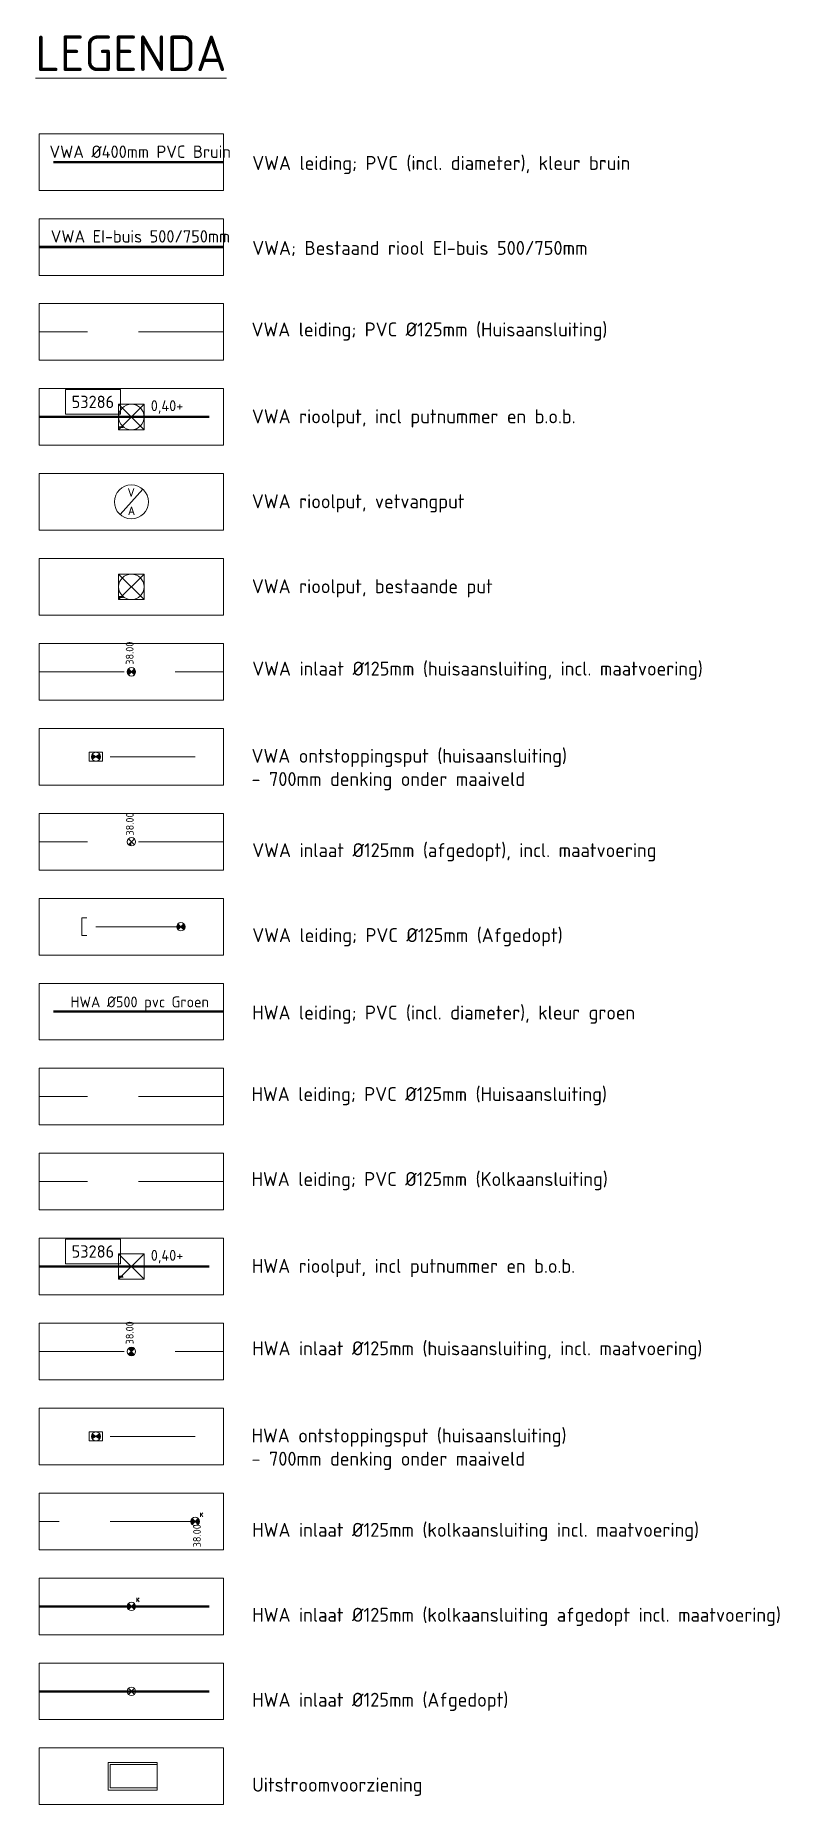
# Model space of a CAD drawing. Header units: metres. Extents: x 137020 to 137625, y 456122 to 456341.
# Drawn here: x 137598.3 to 137624.6, y 456278.1 to 456340.6 of the extents above.
import ezdxf

# ---------------------------------------------------------------- set-up
doc = ezdxf.new("R2010")
doc.units = ezdxf.units.M
for name, pattern in [('RI-GWA_KOLKAANSLUITING', [15.6, 3, -1.8, 1.8, -1.8, 1.8, -1.8, 1.8, -1.8]), ('RI-GWA_PVC', [18.45, 6, -1.8, 1.75, -1.8, 1.75, -1.8, 1.75, -1.8]), ('RI-HWA_BETON_EI', [32, 12, -2, 4, -2, 4, -2, 4, -2])]:
    doc.linetypes.add(name, pattern=pattern)
for name, color, linetype, lineweight in [('B-WE-RI-VWA_RIOOLPUT-S', 251, 'Continuous', 9), ('B-WE-RI-VWA_TRANSPORTLEIDING_EI-buis 500-750mm-G', 251, 'RI-HWA_BETON_EI', 50), ('R-OI-RI-SWA_BOB-S', 7, 'Continuous', 9), ('R-OI-RI-SWA_PUTNUMMER-S', 7, 'Continuous', 15), ('R-VH-RI-MAATVOERING-T25', 7, 'Continuous', 9), ('R-VH-RI-MATERIAAL-T25', 7, 'Continuous', 9), ('R-WE-RI-HWA_HULPSTUK_ERFSCHEIDINGSPUT-125_FASE_RESTANT-S', 150, 'Continuous', 9), ('R-WE-RI-HWA_KOLKLEIDING_PVC_125-G', 3, 'RI-GWA_KOLKAANSLUITING', 18), ('R-WE-RI-HWA_RIOOLPUT-S', 150, 'Continuous', 9), ('R-WE-RI-HWA_TRANSPORTLEIDING_PVC_125-G', 150, 'RI-GWA_KOLKAANSLUITING', 18), ('R-WE-RI-HWA_TRANSPORTLEIDING_PVC_125-INLAAT-AFGEDOPT-S', 150, 'Continuous', 9), ('R-WE-RI-HWA_TRANSPORTLEIDING_PVC_125-INLAAT-S', 150, 'Continuous', 9), ('R-WE-RI-HWA_TRANSPORTLEIDING_PVC_125-INLAATKOLK-S', 150, 'Continuous', 9), ('R-WE-RI-HWA_TRANSPORTLEIDING_PVC_500-G', 104, 'RI-GWA_PVC', 40), ('R-WE-RI-HWA_UITSTROOMBAK-S', 7, 'Continuous', 9), ('R-WE-RI-VWA_HULPSTUK_EINDKAP_160-S', 30, 'Continuous', 9), ('R-WE-RI-VWA_HULPSTUK_ERFSCHEIDINGSPUT-125_FASE_RESTANT-S', 30, 'Continuous', 9), ('R-WE-RI-VWA_RIOOLPUT-S', 20, 'Continuous', 9), ('R-WE-RI-VWA_TRANSPORTLEIDING_PVC_125-G', 30, 'RI-GWA_KOLKAANSLUITING', 18), ('R-WE-RI-VWA_TRANSPORTLEIDING_PVC_125-INLAAT-S', 30, 'Continuous', 9), ('R-WE-RI-VWA_TRANSPORTLEIDING_PVC_160_VERLOOP_125_FASE_BLIND-S', 30, 'Continuous', 9), ('R-WE-RI-VWA_TRANSPORTLEIDING_PVC_400-G', 20, 'RI-GWA_PVC', 40), ('R-WE-RI-VWA_VETAFSCHEIDER-RIOOLPUT-S', 20, 'Continuous', 9), ('X-XX-AL-LEGENDA-T25', 7, 'Continuous', 9), ('X-XX-AL-TEKENBLAD_VERKLARING-T50', 130, 'Continuous', 9), ('X-XX-AL-TEKENBLAD_VIEWPORT-G', 6, 'Continuous', 18)]:
    doc.layers.add(name, color=color, linetype=linetype, lineweight=lineweight)

# ---------------------------------------------------------------- blocks, each defined once
blk = doc.blocks.new('SRI-HULP_ONTSTOP-SO')
at = {"linetype": 'Continuous', "lineweight": 9}
h = blk.add_hatch(color=0, dxfattribs=at)
edge = h.paths.add_edge_path()
edge.add_arc((0, 0), 1.05, 146.3099, 180)
edge.add_arc((0, 0), 1.05, 180, 213.6901)
edge.add_line((-0.87, -0.58), (0, 0))
edge.add_line((0, 0), (-0.87, 0.58))
h = blk.add_hatch(color=0, dxfattribs=at)
edge = h.paths.add_edge_path()
edge.add_line((0, 0), (0.87, -0.58))
edge.add_arc((0, 0), 1.05, 326.3099, 360)
edge.add_arc((0, 0), 1.05, 0, 33.6901)
edge.add_line((0.87, 0.58), (0, 0))
at = {"color": 0, "linetype": 'Continuous', "lineweight": 9}
for p, q in [((1.57, 1.05), (-1.58, 1.05)), ((-1.58, 1.05), (-1.58, -1.05)), ((0.87, 0.58), (-0.87, -0.58)), ((-0.87, 0.58), (0.87, -0.58)), ((1.57, -1.05), (1.57, 1.05)), ((-1.58, -1.05), (1.57, -1.05))]:
    blk.add_line(p, q, dxfattribs=at)
blk.add_circle((0, 0), 1.05, dxfattribs=at)
for tag in ['Commentaar', 'Z', 'Pointnumber']:
    blk.add_attdef(tag, (0, 0), '', height=0.2)
blk = doc.blocks.new('VWA_PUT')
at = {"color": 0, "linetype": 'Continuous', "lineweight": 9}
for p, q in [((0.3, 0.3), (-0.3, 0.3)), ((-0.3, 0.3), (-0.3, -0.3)), ((-0.3, 0.3), (0.3, -0.3)), ((0.3, 0.3), (-0.3, -0.3)), ((0.3, -0.3), (0.3, 0.3)), ((-0.3, -0.3), (0.3, -0.3))]:
    blk.add_line(p, q, dxfattribs=at)
blk.add_circle((0, 0), 0.3, dxfattribs=at)
at = {"color": 0, "linetype": 'Continuous', "lineweight": 9, "insert": (-0.3, -0.259), "char_height": 0.03775, "attachment_point": 7}
blk.add_mtext('\\Ftxt.shx|b0;VWA', dxfattribs=at)
for tag in ['Z', 'Commentaar', 'Pointnumber']:
    blk.add_attdef(tag, (0, 0), '', height=0.2)
blk = doc.blocks.new('HWA_PUT')
at = {"color": 0, "linetype": 'Continuous', "lineweight": 9}
for p, q in [((0.3, 0.3), (-0.3, 0.3)), ((-0.3, 0.3), (-0.3, -0.3)), ((-0.3, 0.3), (0.3, -0.3)), ((0.3, 0.3), (-0.3, -0.3)), ((0.3, -0.3), (0.3, 0.3)), ((-0.3, -0.3), (0.3, -0.3))]:
    blk.add_line(p, q, dxfattribs=at)
at = {"color": 0, "linetype": 'Continuous', "lineweight": 9, "insert": (-0.3, -0.259), "char_height": 0.03775, "attachment_point": 7}
blk.add_mtext('\\Ftxt.shx|b0;HWA', dxfattribs=at)
for tag in ['Z', 'Commentaar', 'Pointnumber']:
    blk.add_attdef(tag, (0, 0), '', height=0.2)
blk = doc.blocks.new('SRI-HULP_INLAAT_125MM-SO')
at = {"linetype": 'Continuous', "lineweight": 9}
h = blk.add_hatch(color=0, dxfattribs=at)
edge = h.paths.add_edge_path()
edge.add_arc((0, 0), 1, 135, 180)
edge.add_line((-1, 0), (-0.71, 0.71))
h = blk.add_hatch(color=0, dxfattribs=at)
edge = h.paths.add_edge_path()
edge.add_line((1, 0), (0, 0))
edge.add_line((0, 0), (0.71, -0.71))
edge.add_arc((0, 0), 1, 315, 360)
at = {"color": 0, "linetype": 'Continuous', "lineweight": 9}
for p, q in [((-0.71, 0.71), (0.71, -0.71)), ((-0.71, -0.71), (0.71, 0.71))]:
    blk.add_line(p, q, dxfattribs=at)
blk.add_circle((0, 0), 1, dxfattribs=at)
for tag in ['Commentaar', 'Z', 'Pointnumber']:
    blk.add_attdef(tag, (0, 0), '', height=0.2)
blk = doc.blocks.new('SRI-HULP_INLAAT_125MM-SO_1')
at = {"linetype": 'Continuous', "lineweight": 9}
h = blk.add_hatch(color=0, dxfattribs=at)
edge = h.paths.add_edge_path()
edge.add_arc((0, 0), 1, 135, 180)
edge.add_arc((0, 0), 1, 180, 225)
edge.add_line((-0.71, -0.71), (0, 0))
edge.add_line((0, 0), (-0.71, 0.71))
h = blk.add_hatch(color=0, dxfattribs=at)
edge = h.paths.add_edge_path()
edge.add_arc((0, 0), 1, 0, 45)
edge.add_line((0.71, 0.71), (0, 0))
edge.add_line((0, 0), (0.71, -0.71))
edge.add_arc((0, 0), 1, 315, 360)
at = {"color": 0, "linetype": 'Continuous', "lineweight": 9}
for p, q in [((-0.71, 0.71), (0.71, -0.71)), ((-0.71, -0.71), (0.71, 0.71))]:
    blk.add_line(p, q, dxfattribs=at)
blk.add_circle((0, 0), 1, dxfattribs=at)
for tag in ['Commentaar', 'Z', 'Pointnumber']:
    blk.add_attdef(tag, (0, 0), '', height=0.2)
blk = doc.blocks.new('SRI-HULP_INLAAT_Kolk-125MM-SO')
at = {"linetype": 'Continuous', "lineweight": 9}
h = blk.add_hatch(color=150, dxfattribs=at)
edge = h.paths.add_edge_path()
edge.add_arc((0, 0), 1, 135, 180)
edge.add_arc((0, 0), 1, 180, 225)
edge.add_line((-0.71, -0.71), (0, 0))
edge.add_line((0, 0), (-0.71, 0.71))
h = blk.add_hatch(color=150, dxfattribs=at)
edge = h.paths.add_edge_path()
edge.add_arc((0, 0), 1, 0, 45)
edge.add_line((0.71, 0.71), (0, 0))
edge.add_line((0, 0), (0.71, -0.71))
edge.add_arc((0, 0), 1, 315, 360)
at = {"color": 150, "linetype": 'Continuous', "lineweight": 9}
for p, q in [((-0.71, 0.71), (0.71, -0.71)), ((-0.71, -0.71), (0.71, 0.71))]:
    blk.add_line(p, q, dxfattribs=at)
blk.add_circle((0, 0), 1, dxfattribs=at)
at = {"color": 150, "linetype": 'Continuous', "lineweight": 0}
for start, end in [(135, 180), (180, 225), (0, 45), (315, 0)]:
    blk.add_arc((0, 0), 1, start, end, dxfattribs=at)
at = {"color": 150, "linetype": 'Continuous', "lineweight": 9, "insert": (1.54, 1.56), "char_height": 0.9438, "attachment_point": 5}
blk.add_mtext('\\Ftxt.shx|b0;K', dxfattribs=at)
for tag in ['Commentaar', 'Z', 'Pointnumber']:
    blk.add_attdef(tag, (0, 0), '', height=0.2)
blk = doc.blocks.new('SRI-HULP_EINDKAP-SO')
at = {"color": 0, "linetype": 'Continuous', "lineweight": 9}
for p, q in [((0, -6.2), (0, 6.2)), ((0, 6.2), (3.5, 6.2)), ((0, -6.2), (3.5, -6.2))]:
    blk.add_line(p, q, dxfattribs=at)
for tag in ['Pointnumber', 'Commentaar', 'Z']:
    blk.add_attdef(tag, (0, 0), '', height=0.2)
blk = doc.blocks.new('SRI-HULP_INLAAT_160MM-SO')
at = {"color": 0, "linetype": 'Continuous', "lineweight": 9}
for p, q in [((-0.71, 0.71), (0.71, -0.71)), ((-0.71, -0.71), (0.71, 0.71))]:
    blk.add_line(p, q, dxfattribs=at)
blk.add_circle((0, 0), 1, dxfattribs=at)
for tag in ['Commentaar', 'Z', 'Pointnumber']:
    blk.add_attdef(tag, (0, 0), '', height=0.2)
blk = doc.blocks.new('SRI-AFSCHEIDER_VET-SO')
at = {"color": 0, "linetype": 'Continuous', "lineweight": 9}
blk.add_line((-2.66, -2.99), (2.66, 2.99), dxfattribs=at)
blk.add_circle((0, 0), 4, dxfattribs=at)
at = {"color": 0, "linetype": 'Continuous', "lineweight": 9, "char_height": 1.8498, "attachment_point": 5}
for s, insert in [('\\Ftxt.shx|b0;V', (-0.03, 2.2)), ('\\Ftxt.shx|b0;A', (0, -2.08))]:
    blk.add_mtext(s, dxfattribs=dict(at, insert=insert))
for tag in ['Commentaar', 'Z', 'Pointnumber']:
    blk.add_attdef(tag, (0, 0), '', height=0.2)
blk = doc.blocks.new('SRI-UITSTROOMBAK-SO')
at = {"color": 150, "linetype": 'Continuous', "lineweight": 9}
for p, q in [((-3.25, 11.56), (3.25, 11.56)), ((-3.25, 0), (-3.25, 11.56)), ((-2.75, 0.5), (-2.75, 11.56)), ((2.75, 0.5), (2.75, 11.56)), ((3.25, 0), (3.25, 11.56)), ((3.25, 0), (-3.25, 0)), ((-2.75, 0.5), (2.75, 0.5))]:
    blk.add_line(p, q, dxfattribs=at)
at = {"color": 7, "linetype": 'Continuous', "lineweight": 9}
for q in [(-3.25, 11.56), (3.25, 0)]:
    blk.add_line((-3.25, 0), q, dxfattribs=at)
for tag in ['Commentaar', 'Z', 'Pointnumber']:
    blk.add_attdef(tag, (0, 0), '', height=0.2)

msp = doc.modelspace()

# ---------------------------------------------------------------- linework, layer by layer
at = {"layer": 'B-WE-RI-VWA_TRANSPORTLEIDING_EI-buis 500-750mm-G'}
msp.add_lwpolyline([(137604.967, 456333.088), (137598.467, 456333.088)], dxfattribs=at)
at = {"layer": 'R-WE-RI-HWA_KOLKLEIDING_PVC_125-G'}
for points in [[(137604.967, 456300.088), (137598.467, 456300.088)], [(137603.967, 456288.088), (137598.467, 456288.088)]]:
    msp.add_lwpolyline(points, dxfattribs=at)
at = {"layer": 'R-WE-RI-HWA_TRANSPORTLEIDING_PVC_125-G'}
msp.add_line((137598.467, 456294.088), (137604.967, 456294.088), dxfattribs=at)
for points in [[(137604.967, 456303.088), (137598.467, 456303.088)], [(137603.967, 456291.088), (137599.467, 456291.088)]]:
    msp.add_lwpolyline(points, dxfattribs=at)
at = {"layer": 'R-WE-RI-HWA_TRANSPORTLEIDING_PVC_500-G'}
for p, q in [((137598.467, 456297.088), (137604.967, 456297.088)), ((137598.467, 456285.088), (137604.967, 456285.088)), ((137598.467, 456282.088), (137604.967, 456282.088))]:
    msp.add_line(p, q, dxfattribs=at)
msp.add_lwpolyline([(137604.967, 456306.088), (137598.467, 456306.088)], dxfattribs=at)
at = {"layer": 'R-WE-RI-VWA_TRANSPORTLEIDING_PVC_125-G'}
msp.add_line((137598.467, 456318.088), (137604.967, 456318.088), dxfattribs=at)
for points in [[(137604.967, 456330.088), (137598.467, 456330.088)], [(137603.967, 456315.088), (137599.467, 456315.088)], [(137604.967, 456312.088), (137598.467, 456312.088)], [(137603.467, 456309.088), (137599.967, 456309.088)]]:
    msp.add_lwpolyline(points, dxfattribs=at)
at = {"layer": 'R-WE-RI-VWA_TRANSPORTLEIDING_PVC_400-G'}
msp.add_line((137598.467, 456327.088), (137604.967, 456327.088), dxfattribs=at)
msp.add_lwpolyline([(137604.967, 456336.088), (137598.467, 456336.088)], dxfattribs=at)
at = {"layer": 'X-XX-AL-TEKENBLAD_VIEWPORT-G'}
for points in [[(137598.467, 456335.088), (137604.967, 456335.088), (137604.967, 456337.088), (137598.467, 456337.088)], [(137598.467, 456332.088), (137604.967, 456332.088), (137604.967, 456334.088), (137598.467, 456334.088)], [(137598.467, 456329.088), (137604.967, 456329.088), (137604.967, 456331.088), (137598.467, 456331.088)], [(137598.467, 456326.088), (137604.967, 456326.088), (137604.967, 456328.088), (137598.467, 456328.088)], [(137598.467, 456323.088), (137604.967, 456323.088), (137604.967, 456325.088), (137598.467, 456325.088)], [(137598.467, 456320.088), (137604.967, 456320.088), (137604.967, 456322.088), (137598.467, 456322.088)], [(137598.467, 456317.088), (137604.967, 456317.088), (137604.967, 456319.088), (137598.467, 456319.088)], [(137598.467, 456314.088), (137604.967, 456314.088), (137604.967, 456316.088), (137598.467, 456316.088)], [(137598.467, 456311.088), (137604.967, 456311.088), (137604.967, 456313.088), (137598.467, 456313.088)], [(137598.467, 456308.088), (137604.967, 456308.088), (137604.967, 456310.088), (137598.467, 456310.088)], [(137598.467, 456305.088), (137604.967, 456305.088), (137604.967, 456307.088), (137598.467, 456307.088)], [(137598.467, 456302.088), (137604.967, 456302.088), (137604.967, 456304.088), (137598.467, 456304.088)], [(137598.467, 456299.088), (137604.967, 456299.088), (137604.967, 456301.088), (137598.467, 456301.088)], [(137598.467, 456296.088), (137604.967, 456296.088), (137604.967, 456298.088), (137598.467, 456298.088)], [(137598.467, 456293.088), (137604.967, 456293.088), (137604.967, 456295.088), (137598.467, 456295.088)], [(137598.467, 456290.088), (137604.967, 456290.088), (137604.967, 456292.088), (137598.467, 456292.088)], [(137598.467, 456287.088), (137604.967, 456287.088), (137604.967, 456289.088), (137598.467, 456289.088)], [(137598.467, 456284.088), (137604.967, 456284.088), (137604.967, 456286.088), (137598.467, 456286.088)], [(137598.467, 456281.088), (137604.967, 456281.088), (137604.967, 456283.088), (137598.467, 456283.088)], [(137598.467, 456278.088), (137604.967, 456278.088), (137604.967, 456280.088), (137598.467, 456280.088)]]:
    msp.add_lwpolyline(points, close=True, dxfattribs=at)

# ---------------------------------------------------------------- block references
at = {"layer": 'B-WE-RI-VWA_RIOOLPUT-S', "linetype": 'Continuous', "xscale": 1.5, "yscale": 1.5}
msp.add_blockref('VWA_PUT', (137601.717, 456321.088), dxfattribs=at)
at = {"layer": 'R-WE-RI-HWA_HULPSTUK_ERFSCHEIDINGSPUT-125_FASE_RESTANT-S', "linetype": 'Continuous', "xscale": 0.1500000059604645, "yscale": 0.1500000059604645}
msp.add_blockref('SRI-HULP_ONTSTOP-SO', (137600.467, 456291.088), dxfattribs=at)
at = {"layer": 'R-WE-RI-HWA_RIOOLPUT-S', "linetype": 'Continuous', "xscale": 1.5, "yscale": 1.5}
msp.add_blockref('HWA_PUT', (137601.717, 456297.088), dxfattribs=at)
at = {"layer": 'R-WE-RI-HWA_TRANSPORTLEIDING_PVC_125-INLAAT-AFGEDOPT-S', "linetype": 'Continuous', "xscale": 0.1500000059604645, "yscale": 0.1500000059604645}
msp.add_blockref('SRI-HULP_INLAAT_160MM-SO', (137601.717, 456282.088), dxfattribs=at)
at = {"layer": 'R-WE-RI-HWA_TRANSPORTLEIDING_PVC_125-INLAAT-S', "linetype": 'Continuous', "xscale": 0.1500000059604645, "yscale": 0.1500000059604645, "rotation": 88.27549422941246}
msp.add_blockref('SRI-HULP_INLAAT_125MM-SO_1', (137601.717, 456294.088), dxfattribs=at)
at = {"layer": 'R-WE-RI-HWA_TRANSPORTLEIDING_PVC_125-INLAATKOLK-S', "linetype": 'Continuous', "xscale": 0.1500000059604645, "yscale": 0.1500000059604645}
for p in [(137603.967, 456288.088), (137601.717, 456285.088)]:
    msp.add_blockref('SRI-HULP_INLAAT_Kolk-125MM-SO', p, dxfattribs=at)
at = {"layer": 'R-WE-RI-HWA_UITSTROOMBAK-S', "linetype": 'Continuous', "xscale": 0.1500000059604645, "yscale": 0.1500000059604645, "rotation": 269.9999815222702}
msp.add_blockref('SRI-UITSTROOMBAK-SO', (137600.896, 456279.088), dxfattribs=at)
at = {"layer": 'R-WE-RI-VWA_HULPSTUK_EINDKAP_160-S', "linetype": 'Continuous', "xscale": 0.05000000074505806, "yscale": 0.05000000074505806}
msp.add_blockref('SRI-HULP_EINDKAP-SO', (137599.967, 456309.088), dxfattribs=at)
at = {"layer": 'R-WE-RI-VWA_HULPSTUK_ERFSCHEIDINGSPUT-125_FASE_RESTANT-S', "linetype": 'Continuous', "xscale": 0.1500000059604645, "yscale": 0.1500000059604645}
msp.add_blockref('SRI-HULP_ONTSTOP-SO', (137600.467, 456315.088), dxfattribs=at)
at = {"layer": 'R-WE-RI-VWA_RIOOLPUT-S', "linetype": 'Continuous', "xscale": 1.5, "yscale": 1.5}
msp.add_blockref('VWA_PUT', (137601.717, 456327.088), dxfattribs=at)
at = {"layer": 'R-WE-RI-VWA_TRANSPORTLEIDING_PVC_125-INLAAT-S', "linetype": 'Continuous', "xscale": 0.1500000059604645, "yscale": 0.1500000059604645}
for p in [(137601.717, 456318.088), (137603.467, 456309.088)]:
    msp.add_blockref('SRI-HULP_INLAAT_125MM-SO_1', p, dxfattribs=at)
at = {"layer": 'R-WE-RI-VWA_TRANSPORTLEIDING_PVC_160_VERLOOP_125_FASE_BLIND-S', "linetype": 'Continuous', "xscale": 0.1500000059604645, "yscale": 0.1500000059604645, "rotation": 270}
msp.add_blockref('SRI-HULP_INLAAT_125MM-SO', (137601.717, 456312.088), dxfattribs=at)
at = {"layer": 'R-WE-RI-VWA_VETAFSCHEIDER-RIOOLPUT-S', "linetype": 'Continuous', "xscale": 0.1500000059604645, "yscale": 0.1500000059604645}
msp.add_blockref('SRI-AFSCHEIDER_VET-SO', (137601.717, 456324.088), dxfattribs=at)

# ---------------------------------------------------------------- texts
at = {"layer": 'R-OI-RI-SWA_BOB-S', "char_height": 0.38276, "attachment_point": 7}
for insert in [(137602.402, 456327.204), (137602.402, 456297.204)]:
    msp.add_mtext('\\fNLCS-ISO|i0|b0;0,40+', dxfattribs=dict(at, insert=insert))
at = {"layer": 'R-OI-RI-SWA_PUTNUMMER-S', "char_height": 0.43744, "attachment_point": 1, "bg_fill": 16, "box_fill_scale": 1.5, "bg_fill_color": 257, "bg_fill_transparency": 0}
for insert in [(137599.609, 456327.838), (137599.609, 456297.838)]:
    msp.add_mtext('\\fNLCS-ISO|i0|b0;53286', dxfattribs=dict(at, insert=insert))
at = {"layer": 'R-VH-RI-MAATVOERING-T25', "char_height": 0.2734, "attachment_point": 4, "rotation": 90}
for insert in [(137601.657, 456318.34), (137601.661, 456312.306), (137601.657, 456294.34), (137604.032, 456287.174)]:
    msp.add_mtext('\\fNLCS-ISO|i0|b0;38.00', dxfattribs=dict(at, insert=insert))
at = {"layer": 'R-VH-RI-MATERIAAL-T25', "attachment_point": 1}
for s, insert, char_height in [('\\fNLCS-ISO|i0|b0;VWA Ø400mm PVC Bruin', (137598.826, 456336.672), 0.43744), ('\\fNLCS-ISO|i0|b0;VWA EI-buis 500/750mm', (137598.869, 456333.683), 0.43744), ('\\fNLCS-ISO|i0|b0;HWA Ø500 pvc Groen', (137599.57, 456306.624), 0.38276)]:
    msp.add_mtext(s, dxfattribs=dict(at, insert=insert, char_height=char_height))
at = {"layer": 'X-XX-AL-LEGENDA-T25', "char_height": 0.49213, "attachment_point": 1}
for s, insert in [('\\fNLCS-ISO|i0|b0;VWA leiding; PVC (incl. diameter), kleur bruin', (137605.983, 456336.302)), ('\\fNLCS-ISO|i0|b0;VWA; Bestaand riool EI-buis 500/750mm', (137605.983, 456333.302)), ('\\fNLCS-ISO|i0|b0;VWA leiding; PVC Ø125mm (Huisaansluiting)', (137605.957, 456330.424)), ('\\fNLCS-ISO|i0|b0;VWA rioolput, incl putnummer en b.o.b.', (137605.97, 456327.355)), ('\\fNLCS-ISO|i0|b0;VWA rioolput, vetvangput', (137605.97, 456324.355)), ('\\fNLCS-ISO|i0|b0;VWA rioolput, bestaande put', (137605.97, 456321.355)), ('\\fNLCS-ISO|i0|b0;VWA inlaat Ø125mm (huisaansluiting, incl. maatvoering)', (137605.983, 456318.447)), ('\\fNLCS-ISO|i0|b0;VWA ontstoppingsput (huisaansluiting)\\P- 700mm denking onder maaiveld', (137605.957, 456315.368)), ('\\fNLCS-ISO|i0|b0;VWA inlaat Ø125mm (afgedopt), incl. maatvoering', (137605.983, 456312.037)), ('\\fNLCS-ISO|i0|b0;VWA leiding; PVC Ø125mm (Afgedopt)', (137605.983, 456309.037)), ('\\fNLCS-ISO|i0|b0;HWA leiding; PVC (incl. diameter), kleur groen', (137605.983, 456306.302)), ('\\fNLCS-ISO|i0|b0;HWA leiding; PVC Ø125mm (Huisaansluiting)', (137605.957, 456303.424)), ('\\fNLCS-ISO|i0|b0;HWA leiding; PVC Ø125mm (Kolkaansluiting)', (137605.957, 456300.424)), ('\\fNLCS-ISO|i0|b0;HWA rioolput, incl putnummer en b.o.b.', (137605.97, 456297.355)), ('\\fNLCS-ISO|i0|b0;HWA inlaat Ø125mm (huisaansluiting, incl. maatvoering)', (137605.983, 456294.447)), ('\\fNLCS-ISO|i0|b0;HWA ontstoppingsput (huisaansluiting)\\P- 700mm denking onder maaiveld', (137605.957, 456291.368)), ('\\fNLCS-ISO|i0|b0;HWA inlaat Ø125mm (kolkaansluiting incl. maatvoering)', (137605.983, 456288.037)), ('\\fNLCS-ISO|i0|b0;HWA inlaat Ø125mm (kolkaansluiting afgedopt incl. maatvoering)', (137605.983, 456285.037)), ('\\fNLCS-ISO|i0|b0;HWA inlaat Ø125mm (Afgedopt)', (137605.983, 456282.037)), ('\\fNLCS-ISO|i0|b0;Uitstroomvoorziening', (137605.983, 456279.037))]:
    msp.add_mtext(s, dxfattribs=dict(at, insert=insert))
at = {"layer": 'X-XX-AL-TEKENBLAD_VERKLARING-T50', "insert": (137598.329, 456339.297), "char_height": 1.25765, "attachment_point": 7}
msp.add_mtext('\\L\\fNLCS-ISO|i0|b0;LEGENDA', dxfattribs=at)

doc.saveas('drawing.dxf')
